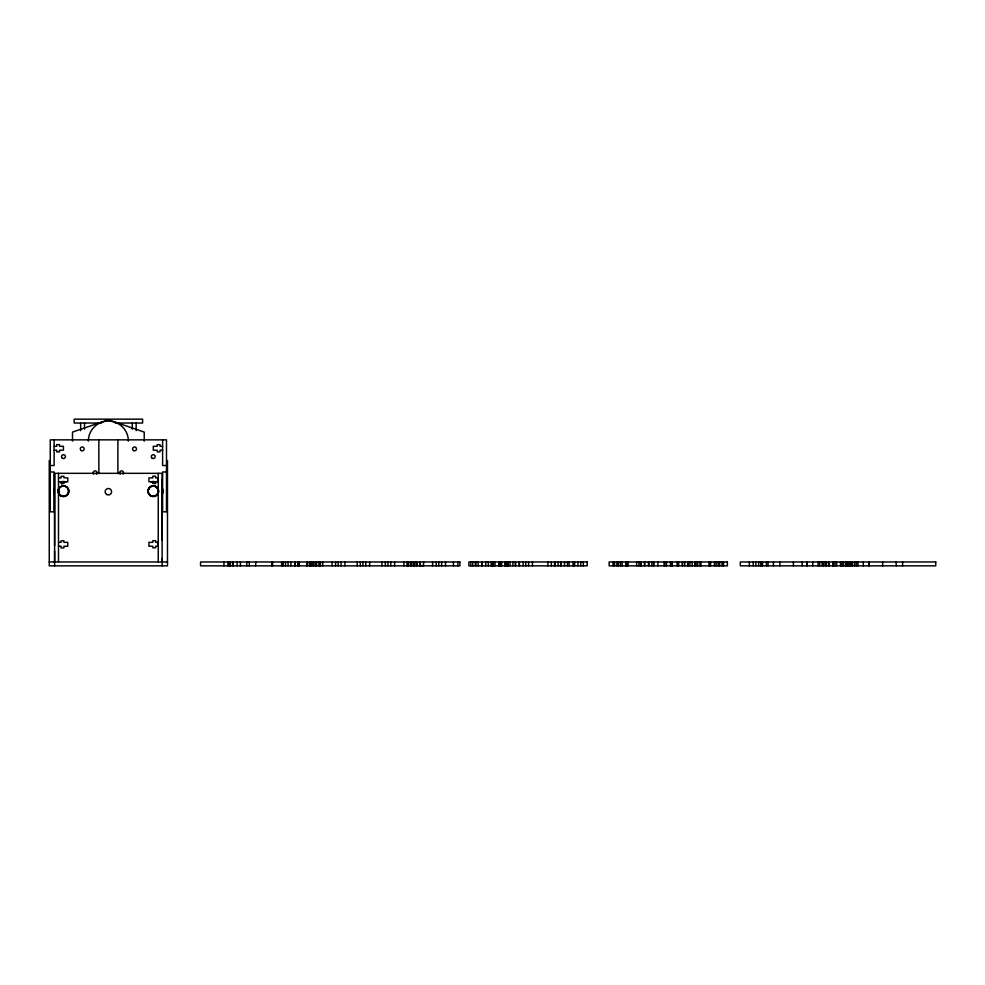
<?xml version="1.0" encoding="UTF-8"?>
<svg xmlns="http://www.w3.org/2000/svg" width="985" height="985" viewBox="0 0 985 985"><rect width="100%" height="100%" fill="white"/><g stroke="black" fill="none" stroke-linecap="round" stroke-linejoin="round"><path stroke-width="1.48" d="M54.618 561.967L54.618 551.095M54.618 545.764L54.618 473.329L162.119 473.329L162.119 565.846M58.497 493.411L58.497 488.917M158.24 545.764L158.24 541.602M158.24 494.556L158.24 488.498M158.24 482.428L158.24 477.873L155.655 477.873L155.655 476.198L152.81 476.198L152.81 477.873L148.932 477.873L148.932 481.751L152.81 481.751L152.81 483.303L155.655 483.303L155.655 481.751L158.24 481.751M162.119 561.967L162.119 558.483M162.119 540.211L162.119 479.917M793.405 565.846L793.405 561.967M882.659 565.846L882.659 561.967M58.928 493.559L58.497 490.222M58.608 489.607L58.472 492.278M101.553 423.033L74.183 423.033L74.183 419.154L142.603 419.154L142.603 423.033L115.245 423.033M54.126 446.316L56.711 446.316L56.711 444.641L59.543 444.641L59.543 446.316L63.422 446.316L63.422 450.194L59.543 450.194L59.543 451.869L56.711 451.869L56.711 450.194L54.126 450.194M162.611 446.316L160.026 446.316L160.026 444.641L157.181 444.641L157.181 446.316L153.303 446.316L153.303 450.194L157.181 450.194L157.181 451.869L160.026 451.869L160.026 450.194L162.611 450.194M50.247 465.523L54.126 465.523L54.126 439.852M166.49 465.523L162.611 465.523L162.611 439.852M50.247 471.987L54.126 471.987L54.126 511.831L50.247 511.831L50.247 439.852L166.49 439.852L166.49 511.831L162.611 511.831L162.611 471.987L166.49 471.987M58.497 477.873L61.082 477.873L61.082 476.334L63.914 476.334L63.914 477.873L67.793 477.873L67.793 481.751L63.914 481.751L63.914 483.438L61.082 483.438L61.082 481.751L58.497 481.751M58.497 542.353L61.082 542.353L61.082 540.802L63.914 540.802L63.914 542.353L67.793 542.353L67.793 546.232L63.914 546.232L63.914 547.919L61.082 547.919L61.082 546.232L58.497 546.232M158.24 542.353L155.655 542.353L155.655 540.679L152.81 540.679L152.81 542.353L148.932 542.353L148.932 546.232L152.81 546.232L152.81 547.783L155.655 547.783L155.655 546.232L158.24 546.232M49.25 561.967L167.487 561.967M419.684 565.587L423.562 565.587M902.629 561.967L902.629 565.846M896.165 561.967L896.165 565.846M863.316 561.967L863.316 565.846M857.984 561.967L857.984 565.846M856.408 561.967L856.408 565.846M854.697 561.967L854.697 565.846M852.53 561.967L852.53 565.846M850.818 561.967L850.818 565.846M849.686 561.967L849.686 565.846M848.233 561.967L848.233 565.846M845.389 561.967L845.389 565.846M843.234 561.967L843.234 565.846M842.163 561.967L842.163 565.846M841.51 561.967L841.51 565.846M840.488 561.967L840.488 565.846M836.61 561.967L836.61 565.846M834.923 561.967L834.923 565.846M833.322 561.967L833.322 565.846M832.83 561.967L832.83 565.846M828.57 561.967L828.57 565.846M826.366 561.967L826.366 565.846M823.522 561.967L823.522 565.846M822.106 561.967L822.106 565.846M819.655 561.967L819.655 565.846M818.079 561.967L818.079 565.846M812.748 561.967L812.748 565.846M802.172 561.967L802.172 565.846M779.886 561.967L779.886 565.846M773.434 561.967L773.434 565.846M768.066 561.967L768.066 565.846M766.379 561.967L766.428 565.846M762.538 561.967L762.55 565.846M760.863 561.967L760.863 565.846M760.826 561.967L760.826 565.846M758.659 561.967L758.659 565.846M755.815 561.967L755.815 565.846M753.229 561.967L753.229 565.846M749.351 561.967L749.351 565.846M723.507 561.967L723.507 565.846M722.017 561.967L722.017 565.846M719.641 561.967L719.641 565.846M718.151 561.967L718.151 565.846M716.144 561.967L716.144 565.846M714.47 561.967L714.47 565.846M710.591 561.967L710.591 565.846M709.988 561.967L709.988 565.846M708.917 561.967L708.917 565.846M700.938 561.967L700.938 565.846M699.929 561.967L699.929 565.846M697.663 561.967L697.663 565.846M696.05 561.967L696.05 565.846M694.757 561.967L694.757 565.846M692.172 561.967L692.172 565.846M689.956 561.967L689.956 565.846M688.306 561.967L688.306 565.846M687.69 561.967L687.69 565.846M684.747 561.967L684.747 565.846M682.543 561.967L682.543 565.846M682.371 561.967L682.371 565.846M678.603 561.967L678.603 565.846M677.705 561.967L677.557 565.846M677.2 561.967L677.2 565.846M672.213 561.967L672.213 565.846M672.078 561.967L672.078 565.846M670.403 561.967L670.403 565.846M666.525 561.967L666.525 565.846M664.85 561.967L664.85 565.846M664.112 561.967L664.112 565.846M657.931 561.967L657.931 565.846M653.818 561.967L653.818 565.846M653.535 561.967L653.535 565.846M651.799 561.967L651.799 565.846M648.918 561.967L648.918 565.846M648.438 561.967L648.438 565.846M644.769 561.967L644.769 565.846M644.436 561.967L644.436 565.846M641.26 561.967L641.26 565.846M640.558 561.967L640.558 565.846M638.982 561.967L638.982 565.846M636.679 561.967L636.679 565.846M627.74 561.967L627.74 565.846M627.63 561.967L627.63 565.846M626.054 561.967L626.054 565.846M625.955 561.967L625.955 565.846M622.077 561.967L622.077 565.846M620.402 561.967L620.402 565.846M618.395 561.967L618.395 565.846M616.905 561.967L616.905 565.846M614.517 561.967L614.517 565.846M613.027 561.967L613.027 565.846M583.317 561.967L583.317 565.846M580.731 561.967L580.731 565.846M577.887 561.967L577.887 565.846M574.649 561.967L574.649 565.846M574.009 561.967L574.009 565.846M572.975 561.967L572.975 565.846M569.096 561.967L569.096 565.846M567.422 561.967L567.422 565.846M564.504 561.967L564.504 565.846M561.056 561.967L561.056 565.846M560.637 561.967L560.637 565.846M558.052 561.967L558.052 565.846M555.208 561.967L555.208 565.846M554.592 561.967L554.592 565.846M551.329 561.967L551.329 565.846M547.906 561.967L547.906 565.846M532.466 561.967L532.466 565.846M528.588 561.967L528.588 565.846M525.744 561.967L525.744 565.846M523.158 561.967L523.158 565.846M519.378 561.967L519.378 565.846M519.243 561.967L519.243 565.846M512.914 561.967L512.914 565.846M510.07 561.967L510.07 565.846M508.063 561.967L508.063 565.846M507.657 561.967L507.657 565.846M506.204 561.967L506.204 565.846M504.812 561.967L504.812 565.846M501.611 561.967L501.611 565.846M500.934 561.967L500.934 565.846M500.552 561.967L500.552 565.846M499.198 561.967L499.198 565.846M498.915 561.967L498.878 565.846M494.999 561.967L495.024 565.846M493.362 561.967L493.362 565.846M492.734 561.967L492.734 565.846M492.217 561.967L492.217 565.846M491.146 561.967L491.146 565.846M488.314 561.967L488.314 565.846M485.728 561.967L485.728 565.846M482.071 561.967L482.071 565.846M481.85 561.967L481.85 565.846M478.193 561.967L478.193 565.846M475.94 561.967L475.94 565.846M475.349 561.967L475.349 565.846M472.763 561.967L472.763 565.846M470.781 561.967L470.781 565.846M457.865 561.967L457.865 565.846M453.42 561.967L453.42 565.846M445.528 561.967L445.528 565.846M441.649 561.967L441.649 565.846M438.805 561.967L438.805 565.846M436.22 561.967L436.22 565.846M432.612 561.967L432.612 565.846M423.562 561.967L423.562 565.846M420.275 561.967L420.275 565.846M419.684 561.967L419.684 565.846M417.098 561.967L417.098 565.846M416.396 561.967L416.396 565.846M414.66 561.967L414.66 565.846M414.254 561.967L414.254 565.846M413.552 561.967L413.552 565.846M413.22 561.967L413.22 565.846M410.967 561.967L410.967 565.846M410.634 561.967L410.634 565.846M410.376 561.967L410.376 565.846M408.196 561.967L408.196 565.846M407.802 561.967L407.802 565.846M406.965 561.967L406.965 565.846M403.924 561.967L403.924 565.846M394.628 561.967L394.628 565.846M390.75 561.967L390.75 565.846M387.918 561.967L387.918 565.846M385.332 561.967L385.332 565.846M381.971 561.967L381.971 565.846M369.634 561.967L369.634 565.846M365.755 561.967L365.755 565.846M362.911 561.967L362.911 565.846M360.325 561.967L360.325 565.846M357.235 561.967L357.235 565.846M344.898 561.967L344.898 565.846M341.019 561.967L341.019 565.846M338.175 561.967L338.175 565.846M335.589 561.967L335.589 565.846M332.105 561.967L332.105 565.846M322.785 561.967L322.785 565.846M320.494 561.967L320.494 565.846M319.768 561.967L319.768 565.846M318.906 561.967L318.906 565.846M316.616 561.967L316.616 565.846M316.062 561.967L316.062 565.846M315.889 561.967L315.889 565.846M313.772 561.967L313.772 565.846M313.476 561.967L313.476 565.846M313.058 561.967L313.058 565.846M311.198 561.967L311.198 565.846M310.472 561.967L310.472 565.846M309.598 561.967L309.598 565.846M307.48 561.967L307.48 565.846M307.32 561.967L307.32 565.846M307.049 561.967L307.111 565.846M306.84 561.967L306.84 565.846M299.095 561.967L299.095 565.846M298.652 561.967L298.652 565.846M297.802 561.967L297.802 565.846M295.217 561.967L295.217 565.846M294.774 561.967L294.774 565.846M290.895 561.967L290.895 565.846M288.051 561.967L288.051 565.846M285.527 561.967L285.465 565.846M282.941 561.967L282.941 565.846M282.498 561.967L282.498 565.846M281.648 561.967L281.648 565.846M272.586 561.967L272.55 565.846M272.168 561.967L272.168 565.846M271.958 561.967L271.958 565.846M255.755 561.967L255.755 565.846M249.291 561.967L249.291 565.846M246.878 561.967L246.878 565.846M240.414 561.967L240.414 565.846M237.139 561.967L237.139 565.846M233.26 561.967L233.26 565.846M233.125 561.967L233.125 565.846M230.416 561.967L230.416 565.846M229.246 561.967L229.246 565.846M227.83 561.967L227.83 565.846M223.952 561.967L223.952 565.846M167.487 460.5L167.487 565.846L49.25 565.846L49.25 460.5M158.24 473.329L158.24 561.967M144.229 441.12L144.229 432.083L108.362 419.807L72.508 432.083L72.508 441.12M136.152 423.033L136.152 430.691M132.273 423.033L132.273 429.152M117.892 439.852L117.892 473.551M98.845 439.852L98.845 473.551M84.525 423.033L84.525 429.152M80.647 423.033L80.647 430.691M58.497 473.329L58.497 561.967M54.618 473.329L54.618 565.846M162.611 488.695A9.69 9.69 0 0 1 162.611 493.707M150.742 481.837A9.69 9.69 0 0 1 155.765 481.837M153.254 483.45A7.757 7.757 0 0 1 155.261 483.721M150.533 495.898A5.43 5.43 0 0 1 150.139 486.762A5.43 5.43 0 0 1 158.597 490.259A5.43 5.43 0 0 1 151.85 496.44M93.772 474.191A1.933 1.933 0 0 1 93.772 471.458A1.933 1.933 0 0 1 96.505 471.458A1.933 1.933 0 0 1 96.505 474.191M54.126 493.707A9.69 9.69 0 0 1 54.126 488.695M60.971 481.837A9.69 9.69 0 0 1 65.995 481.837M61.476 483.721A7.757 7.757 0 0 1 63.483 483.45M58.238 492.611A5.43 5.43 0 0 1 61.624 486.11A5.43 5.43 0 0 1 68.396 488.905A5.43 5.43 0 0 1 66.192 495.898M64.887 496.44A5.43 5.43 0 0 1 62.08 496.44M60.774 495.898A5.43 5.43 0 0 1 58.78 493.916M120.219 474.191A1.933 1.933 0 0 1 120.219 471.458A1.933 1.933 0 0 1 122.965 471.458A1.933 1.933 0 0 1 122.965 474.191M88.342 441.12A20.032 20.032 0 0 1 108.362 421.087A20.032 20.032 0 0 1 128.395 441.12M807.195 561.967L807.195 565.846L807.195 561.967M825.467 561.967L825.467 565.846L825.467 561.967M828.951 561.967L828.951 565.846L828.951 561.967M847.112 561.967L847.112 565.846L847.112 561.967M850.597 561.967L850.597 565.846L850.597 561.967M868.868 561.967L868.868 565.846L868.868 561.967M158.437 491.786L158.105 493.091A5.171 5.171 0 0 1 150.2 495.295A5.171 5.171 0 0 1 150.114 487.095A5.171 5.171 0 0 1 158.056 489.126L158.437 491.786M459.884 561.967L200.571 561.967L200.571 565.846L459.884 565.846L459.884 561.967M587.183 561.967L468.885 561.967L468.885 565.846L587.183 565.846L587.183 561.967M727.386 561.967L609.161 561.967L609.161 565.846L727.386 565.846L727.386 561.967M935.75 561.967L740.314 561.967L740.314 565.846L935.75 565.846L935.75 561.967M515.5 565.846L515.5 561.967L515.364 565.846M150.668 495.677A5.171 5.171 0 0 0 158.425 491.207A5.171 5.171 0 0 0 150.668 486.725A5.171 5.171 0 0 0 150.668 495.677M60.898 495.677A5.171 5.171 0 0 0 68.654 491.207A5.171 5.171 0 0 0 60.898 486.725A5.171 5.171 0 0 0 60.898 495.677M81.25 450.576A1.933 1.933 0 0 0 84.156 448.901A1.933 1.933 0 0 0 81.25 447.227A1.933 1.933 0 0 0 81.25 450.576M62.511 458.308A1.933 1.933 0 0 0 65.416 456.621A1.933 1.933 0 0 0 62.511 454.947A1.933 1.933 0 0 0 62.511 458.308M106.749 494.507A3.226 3.226 0 0 0 111.6 491.712A3.226 3.226 0 0 0 106.749 488.917A3.226 3.226 0 0 0 106.749 494.507M133.541 450.576A1.933 1.933 0 0 0 136.459 448.901A1.933 1.933 0 0 0 133.541 447.227A1.933 1.933 0 0 0 133.541 450.576M152.281 458.308A1.933 1.933 0 0 0 155.187 456.621A1.933 1.933 0 0 0 152.281 454.947A1.933 1.933 0 0 0 152.281 458.308M150.668 495.504A5.171 5.171 0 0 0 158.425 491.022A5.171 5.171 0 0 0 150.668 486.553A5.171 5.171 0 0 0 150.668 495.504M59.826 494.679A5.171 5.171 0 0 0 68.47 492.365A5.171 5.171 0 0 0 62.141 486.036A5.171 5.171 0 0 0 59.826 494.679"/></g></svg>
